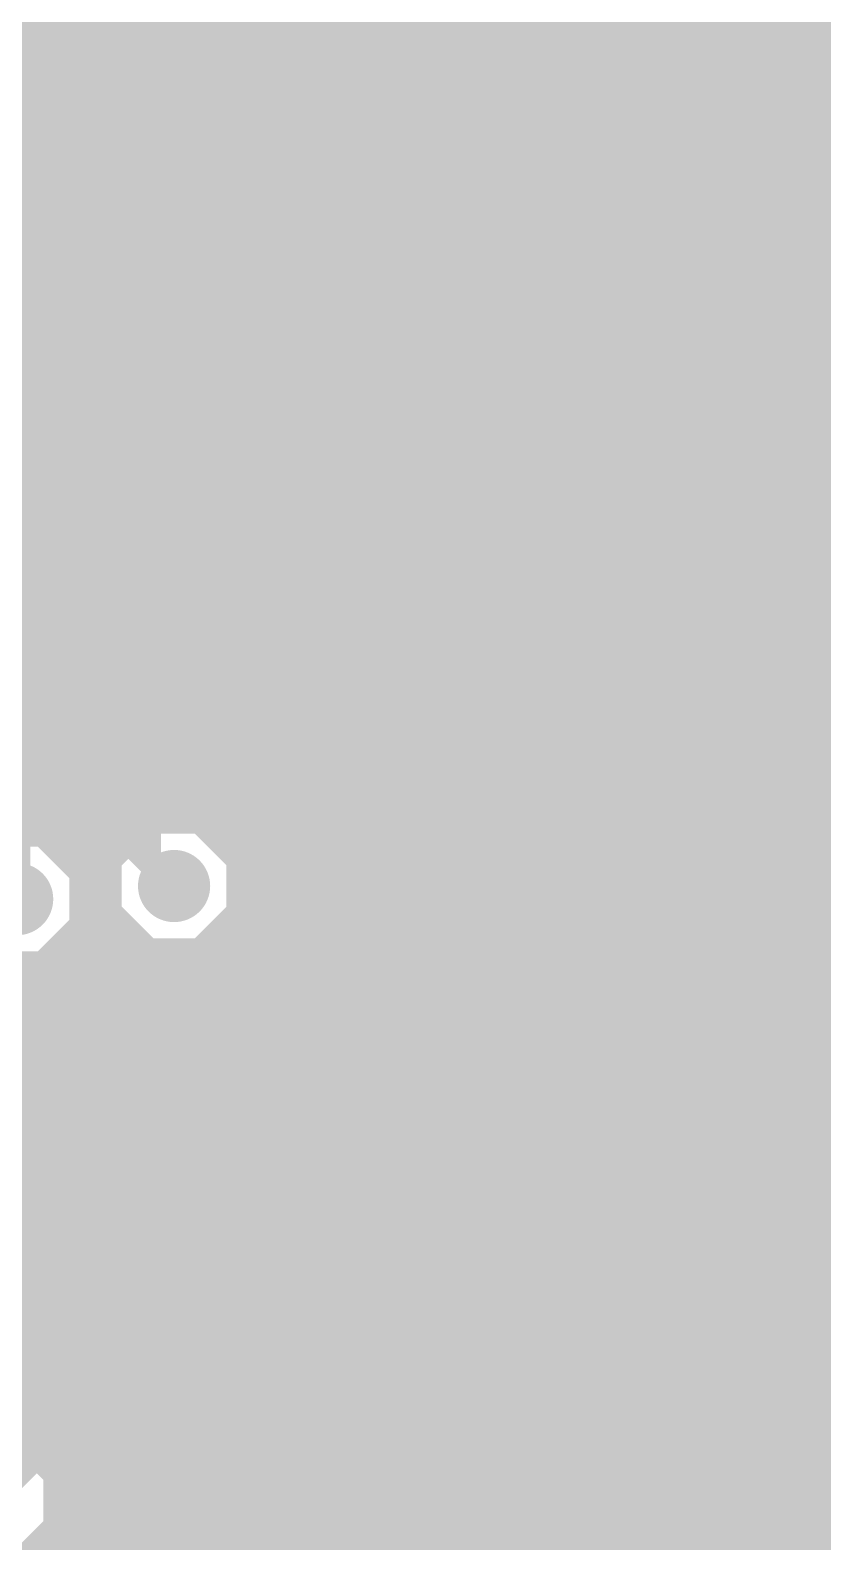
# Model space of a CAD drawing. Extents: x -5 to 208, y -5 to 206.
# Drawn here: x 96.77 to 104.47, y 150.35 to 165.03 of the extents above; entities that cross this region are included whole.
import ezdxf

# ---------------------------------------------------------------- set-up
doc = ezdxf.new("R2010")
doc.units = 0
doc.header["$MEASUREMENT"] = 0
doc.layers.get('0').update_dxf_attribs({"linetype": 'CONTINUOUS'})
for name, color, linetype in [('22-301-0_BOT', 7, 'CONTINUOUS'), ('22-301-0_DRD', 7, 'CONTINUOUS'), ('22-301-0_IN1', 1, 'CONTINUOUS'), ('22-301-0_IN2', 4, 'CONTINUOUS'), ('22-301-0_SMT', 5, 'CONTINUOUS'), ('22-301-0_SST', 10, 'CONTINUOUS'), ('22-301-0_TOP', 14, 'CONTINUOUS'), ('THRUHOLE_TAP', 11, 'CONTINUOUS')]:
    doc.layers.add(name, color=color, linetype=linetype)

# ---------------------------------------------------------------- blocks, each defined once
blk = doc.blocks.new('ROUND_66')
at = {"const_width": 0.35052}
blk.add_lwpolyline([(-0.17526, 0, 1), (0.17526, 0, 1)], format="xyb", close=True, dxfattribs=at)
blk = doc.blocks.new('RECTANGLE_4')
blk.add_solid([(0.63627, 0.51308), (0.63627, -0.51308), (-0.63627, 0.51308), (-0.63627, -0.51308)])
blk = doc.blocks.new('RECTANGLE_6')
blk.add_solid([(0.4826, 0.4064), (0.4826, -0.4064), (-0.4826, 0.4064), (-0.4826, -0.4064)])
blk = doc.blocks.new('RECTANGLE_10')
blk.add_solid([(0.9017, 0.508), (0.9017, -0.508), (-0.9017, 0.508), (-0.9017, -0.508)])
blk = doc.blocks.new('RECTANGLE_19')
blk.add_solid([(1.3716, 1.0795), (1.3716, -1.0795), (-1.3716, 1.0795), (-1.3716, -1.0795)])
blk = doc.blocks.new('RECTANGLE_47')
blk.add_solid([(0.44958, 0.65024), (0.44958, -0.65024), (-0.44958, 0.65024), (-0.44958, -0.65024)])
blk = doc.blocks.new('ROUND_74')
at = {"const_width": 0.10033}
blk.add_lwpolyline([(-0.050164, 0, 1), (0.050164, 0, 1)], format="xyb", close=True, dxfattribs=at)

msp = doc.modelspace()

# ---------------------------------------------------------------- linework, layer by layer
at = {"layer": '22-301-0_BOT', "const_width": 0.254}
for points in [[(97.282, 137.287), (97.282, 155.956), (97.409, 156.083), (97.409, 167.005), (96.901, 167.513), (96.901, 169.291), (97.536, 169.926), (97.536, 172.212), (97.155, 172.593), (97.155, 176.403)], [(98.171, 156.718), (97.917, 156.972), (97.917, 167.767), (97.663, 168.021), (97.663, 169.037), (98.298, 169.672), (98.298, 169.926)], [(96.647, 156.591), (96.647, 166.751)]]:
    msp.add_lwpolyline(points, dxfattribs=at)
at = {"layer": '22-301-0_DRD', "const_width": 0.254}
for points in [[(97.917, 157.353), (97.536, 156.972)], [(98.425, 157.353), (97.917, 157.353)], [(98.806, 156.972), (98.425, 157.353)], [(96.901, 157.226), (96.393, 157.226)], [(97.282, 156.845), (96.901, 157.226)], [(97.536, 156.972), (97.536, 156.464)], [(98.806, 156.464), (98.806, 156.972)], [(97.282, 156.337), (97.282, 156.845)], [(97.536, 156.464), (97.917, 156.083)], [(98.425, 156.083), (98.806, 156.464)], [(96.901, 155.956), (97.282, 156.337)], [(97.917, 156.083), (98.425, 156.083)], [(96.393, 155.956), (96.901, 155.956)], [(96.647, 151.384), (96.139, 151.384)], [(97.028, 151.003), (96.647, 151.384)], [(97.028, 150.495), (97.028, 151.003)], [(96.647, 150.114), (97.028, 150.495)]]:
    msp.add_lwpolyline(points, dxfattribs=at)
at = {"layer": '22-301-0_IN1', "const_width": 0.254}
for points in [[(97.2312, 166.37), (97.2312, 156.93898)], [(97.4598, 166.37), (97.4598, 137.94232)], [(97.6884, 166.37), (97.6884, 157.19552)], [(97.917, 166.37), (97.917, 157.34792)], [(98.1456, 166.37), (98.1456, 157.39618)], [(98.3742, 166.37), (98.3742, 157.3657)], [(98.6028, 166.37), (98.6028, 157.24378)], [(98.8314, 166.37), (98.8314, 156.87802)], [(99.06, 166.37), (99.06, 136.95172)], [(99.2886, 166.37), (99.2886, 136.91108)], [(99.5172, 166.37), (99.5172, 136.77392)], [(99.7458, 166.37), (99.7458, 121.412)], [(99.9744, 166.37), (99.9744, 121.412)], [(100.203, 166.37), (100.203, 121.412)], [(100.4316, 166.37), (100.4316, 121.412)], [(100.6602, 166.37), (100.6602, 121.412)], [(100.8888, 166.37), (100.8888, 121.412)], [(101.1174, 166.37), (101.1174, 121.412)], [(101.346, 166.37), (101.346, 121.412)], [(101.5746, 166.37), (101.5746, 121.412)], [(101.8032, 166.37), (101.8032, 121.412)], [(102.0318, 166.37), (102.0318, 121.412)], [(102.2604, 166.37), (102.2604, 121.412)], [(102.489, 166.37), (102.489, 121.412)], [(102.7176, 166.37), (102.7176, 121.412)], [(102.9462, 166.37), (102.9462, 121.412)], [(103.1748, 166.37), (103.1748, 121.412)], [(103.4034, 166.37), (103.4034, 121.412)], [(103.632, 166.37), (103.632, 121.412)], [(103.8606, 166.37), (103.8606, 121.412)], [(104.0892, 166.37), (104.0892, 121.412)], [(104.3178, 166.37), (104.3178, 121.412)], [(104.5464, 166.37), (104.5464, 121.412)], [(96.774, 166.08298), (96.774, 157.25902)], [(97.0026, 166.17188), (97.0026, 157.17012)], [(176.149, 165.0746), (93.71076, 165.0746)], [(107.07116, 164.846), (93.54312, 164.846)], [(106.7689, 164.6174), (80.645, 164.6174)], [(106.65714, 164.3888), (80.645, 164.3888)], [(106.63682, 164.1602), (80.645, 164.1602)], [(106.69524, 163.9316), (80.645, 163.9316)], [(106.86288, 163.703), (80.645, 163.703)], [(202.9079, 163.4744), (80.645, 163.4744)], [(202.98664, 163.2458), (80.645, 163.2458)], [(203.19238, 163.0172), (80.645, 163.0172)], [(204.47, 162.7886), (80.645, 162.7886)], [(204.47, 162.56), (80.645, 162.56)], [(204.47, 162.3314), (80.645, 162.3314)], [(204.47, 162.1028), (80.645, 162.1028)], [(204.47, 161.8742), (80.645, 161.8742)], [(204.47, 161.6456), (80.645, 161.6456)], [(204.47, 161.417), (80.645, 161.417)], [(204.47, 161.1884), (80.645, 161.1884)], [(115.30838, 160.9598), (80.645, 160.9598)], [(115.10264, 160.7312), (80.645, 160.7312)], [(115.0239, 160.5026), (80.645, 160.5026)], [(115.02898, 160.274), (80.645, 160.274)], [(115.11788, 160.0454), (80.645, 160.0454)], [(115.34902, 159.8168), (80.645, 159.8168)], [(121.15038, 159.5882), (80.645, 159.5882)], [(204.47, 159.3596), (80.645, 159.3596)], [(204.47, 159.131), (91.1733, 159.131)], [(204.47, 158.9024), (91.47556, 158.9024)], [(114.9477, 158.6738), (91.58732, 158.6738)], [(114.6302, 158.4452), (91.61018, 158.4452)], [(114.44224, 158.2166), (91.55176, 158.2166)], [(114.32286, 157.988), (91.38412, 157.988)], [(114.25174, 157.7594), (80.645, 157.7594)], [(114.2238, 157.5308), (80.645, 157.5308)], [(97.82302, 157.3022), (80.645, 157.3022)], [(114.23396, 157.3022), (98.51898, 157.3022)], [(97.59188, 157.0736), (97.12452, 157.0736)], [(114.2873, 157.0736), (98.75012, 157.0736)], [(97.50298, 156.845), (97.27692, 156.845)], [(114.38382, 156.845), (98.83902, 156.845)], [(97.4979, 156.6164), (97.32518, 156.6164)], [(98.8314, 156.55544), (98.8314, 136.91108)], [(114.53622, 156.6164), (98.84156, 156.6164)], [(97.57664, 156.3878), (97.2947, 156.3878)], [(114.7826, 156.3878), (98.76536, 156.3878)], [(97.2312, 156.24302), (97.2312, 137.96518)], [(97.6884, 156.23794), (97.6884, 137.83056)], [(97.78238, 156.1592), (97.17278, 156.1592)], [(97.917, 156.08808), (97.917, 137.5283)], [(106.96702, 156.1592), (98.55708, 156.1592)], [(98.6028, 156.19222), (98.6028, 136.77392)], [(97.0026, 156.01188), (97.0026, 151.04872)], [(98.1456, 156.03728), (98.1456, 121.412)], [(98.3742, 156.06776), (98.3742, 121.412)], [(96.774, 155.92298), (96.774, 151.31288)], [(106.73588, 155.9306), (96.80702, 155.9306)], [(106.64698, 155.702), (80.645, 155.702)], [(106.6419, 155.4734), (80.645, 155.4734)], [(106.72064, 155.2448), (80.645, 155.2448)], [(106.92638, 155.0162), (80.645, 155.0162)], [(106.8959, 154.7876), (80.645, 154.7876)], [(106.10088, 154.559), (80.645, 154.559)], [(105.93324, 154.3304), (80.645, 154.3304)], [(105.87482, 154.1018), (80.645, 154.1018)], [(105.89514, 153.8732), (80.645, 153.8732)], [(106.0069, 153.6446), (80.645, 153.6446)], [(106.30916, 153.416), (80.645, 153.416)], [(204.47, 153.1874), (80.645, 153.1874)], [(204.47, 152.9588), (80.645, 152.9588)], [(204.47, 152.7302), (80.645, 152.7302)], [(110.13694, 152.5016), (80.645, 152.5016)], [(109.98708, 152.273), (80.645, 152.273)], [(109.93628, 152.0444), (80.645, 152.0444)], [(109.96676, 151.8158), (80.645, 151.8158)], [(110.09122, 151.5872), (80.645, 151.5872)], [(110.45444, 151.3586), (96.69272, 151.3586)], [(204.47, 151.13), (96.95688, 151.13)], [(204.47, 150.9014), (97.05594, 150.9014)], [(204.47, 150.6728), (97.06864, 150.6728)], [(204.47, 150.4442), (97.00006, 150.4442)], [(97.0026, 150.44674), (97.0026, 137.90676)]]:
    msp.add_lwpolyline(points, dxfattribs=at)
for points in [[(96.647, 157.27172, 0.4142136), (95.96628, 156.591)], [(97.32772, 156.591, 0.4142136), (96.647, 157.27172)], [(98.171, 157.39872, 0.4142136), (97.49028, 156.718)], [(98.85172, 156.718, 0.4142136), (98.171, 157.39872)], [(97.49028, 156.718, 0.4142136), (98.171, 156.03728)], [(98.171, 156.03728, 0.4142136), (98.85172, 156.718)], [(95.96628, 156.591, 0.4142136), (96.647, 155.91028)], [(96.647, 155.91028, 0.4142136), (97.32772, 156.591)], [(97.07372, 150.749, 0.4142136), (96.393, 151.42972)], [(96.393, 150.06828, 0.4142136), (97.07372, 150.749)]]:
    msp.add_lwpolyline(points, format="xyb", dxfattribs=at)
at = {"layer": '22-301-0_IN2', "const_width": 0.254}
for points in [[(192.405, 165.735), (192.405, 165.862), (190.881, 167.386), (166.37, 167.386), (164.211, 165.227), (114.427, 165.227), (114.173, 164.973), (93.98, 164.973), (89.789, 160.782), (72.39, 160.782), (70.231, 158.623), (70.231, 153.797), (70.739, 153.289), (72.898, 153.289), (73.279, 153.67)], [(106.70794, 164.5158), (94.16796, 164.5158)], [(96.774, 164.5158), (96.774, 160.7312)], [(97.0026, 164.5158), (97.0026, 160.7312)], [(97.2312, 164.5158), (97.2312, 160.7312)], [(97.4598, 164.5158), (97.4598, 160.7312)], [(97.6884, 164.5158), (97.6884, 160.7312)], [(97.917, 164.5158), (97.917, 160.7312)], [(98.1456, 164.5158), (98.1456, 160.7312)], [(98.3742, 164.5158), (98.3742, 160.7312)], [(98.6028, 164.5158), (98.6028, 160.7312)], [(98.8314, 164.5158), (98.8314, 160.7312)], [(99.06, 164.5158), (99.06, 160.7312)], [(99.2886, 164.5158), (99.2886, 160.7312)], [(99.5172, 164.5158), (99.5172, 160.7312)], [(99.7458, 164.5158), (99.7458, 160.7312)], [(99.9744, 164.5158), (99.9744, 160.7312)], [(100.203, 164.5158), (100.203, 160.7312)], [(100.4316, 164.5158), (100.4316, 160.7312)], [(100.6602, 164.5158), (100.6602, 160.7312)], [(100.8888, 164.5158), (100.8888, 160.7312)], [(101.1174, 164.5158), (101.1174, 160.7312)], [(101.346, 164.5158), (101.346, 160.7312)], [(101.5746, 164.5158), (101.5746, 160.7312)], [(101.8032, 164.5158), (101.8032, 160.7312)], [(102.0318, 164.5158), (102.0318, 160.7312)], [(102.2604, 164.5158), (102.2604, 160.7312)], [(102.489, 164.5158), (102.489, 160.7312)], [(102.7176, 164.5158), (102.7176, 160.7312)], [(102.9462, 164.5158), (102.9462, 160.7312)], [(103.1748, 164.5158), (103.1748, 160.7312)], [(103.4034, 164.5158), (103.4034, 160.7312)], [(103.632, 164.5158), (103.632, 160.7312)], [(103.8606, 164.5158), (103.8606, 160.7312)], [(104.0892, 164.5158), (104.0892, 160.7312)], [(104.3178, 164.5158), (104.3178, 160.7312)], [(104.5464, 164.5158), (104.5464, 160.7312)], [(106.67492, 164.4396), (94.09176, 164.4396)], [(106.63428, 164.211), (93.86316, 164.211)], [(106.67492, 163.9824), (93.63456, 163.9824)], [(106.81208, 163.7538), (93.40596, 163.7538)], [(202.90282, 163.5252), (93.17736, 163.5252)], [(202.96124, 163.2966), (92.94876, 163.2966)], [(203.12888, 163.068), (92.72016, 163.068)], [(204.47, 162.8394), (92.49156, 162.8394)], [(204.47, 162.6108), (92.26296, 162.6108)], [(204.47, 162.3822), (92.03436, 162.3822)], [(204.47, 162.1536), (91.80576, 162.1536)], [(204.47, 161.925), (91.57716, 161.925)], [(204.47, 161.6964), (91.34856, 161.6964)], [(204.47, 161.4678), (91.11996, 161.4678)], [(204.47, 161.2392), (90.97264, 161.2392)], [(115.39474, 161.0106), (90.75928, 161.0106)], [(115.13312, 160.782), (90.43416, 160.782)], [(115.10264, 160.7312), (90.38336, 160.7312)], [(71.882, 157.861), (72.009, 157.861), (74.422, 160.274), (115.57, 160.274), (115.697, 160.401)], [(121.539, 160.147), (121.031, 159.639), (74.676, 159.639), (71.755, 156.718), (71.755, 154.559)], [(76.2, 155.956), (95.758, 155.956), (95.885, 155.829), (98.298, 155.829), (101.346, 158.877), (116.84, 158.877), (118.618, 157.099), (118.618, 156.083)], [(101.53396, 158.4198), (98.89236, 155.7782)], [(114.6048, 158.4198), (101.53396, 158.4198)], [(101.5746, 158.4198), (101.5746, 155.7782)], [(101.8032, 158.4198), (101.8032, 155.7782)], [(102.0318, 158.4198), (102.0318, 155.7782)], [(102.2604, 158.4198), (102.2604, 155.7782)], [(102.489, 158.4198), (102.489, 155.7782)], [(102.7176, 158.4198), (102.7176, 155.7782)], [(102.9462, 158.4198), (102.9462, 155.7782)], [(103.1748, 158.4198), (103.1748, 155.7782)], [(103.4034, 158.4198), (103.4034, 155.7782)], [(103.632, 158.4198), (103.632, 155.7782)], [(103.8606, 158.4198), (103.8606, 155.7782)], [(104.0892, 158.4198), (104.0892, 155.7782)], [(104.3178, 158.4198), (104.3178, 155.7782)], [(104.5464, 158.4198), (104.5464, 155.7782)], [(101.346, 158.2293), (101.346, 155.7782)], [(114.4778, 158.2674), (101.38156, 158.2674)], [(74.803, 155.956), (74.803, 157.607), (75.311, 158.115), (78.994, 158.115), (79.756, 157.353), (97.536, 157.353), (98.171, 156.718)], [(101.1174, 158.0007), (101.1174, 155.7782)], [(114.34572, 158.0388), (101.15296, 158.0388)], [(100.8888, 157.7721), (100.8888, 155.7782)], [(114.26444, 157.8102), (100.92436, 157.8102)], [(114.22634, 157.5816), (100.69576, 157.5816)], [(100.6602, 157.5435), (100.6602, 155.7782)], [(78.74, 157.353), (78.74, 157.099), (79.248, 156.591), (96.647, 156.591)], [(100.4316, 157.3149), (100.4316, 155.7782)], [(114.22888, 157.353), (100.46716, 157.353)], [(114.27206, 157.1244), (100.23856, 157.1244)], [(100.203, 157.0863), (100.203, 155.7782)], [(99.9744, 156.8577), (99.9744, 155.7782)], [(114.35588, 156.8958), (100.00996, 156.8958)], [(99.7458, 156.6291), (99.7458, 155.7782)], [(114.49558, 156.6672), (99.78136, 156.6672)], [(99.5172, 156.4005), (99.5172, 155.7782)], [(114.71656, 156.4386), (99.55276, 156.4386)], [(99.2886, 156.1719), (99.2886, 155.7782)], [(107.07116, 156.21), (99.32416, 156.21)], [(99.06, 155.9433), (99.06, 155.7782)], [(106.7689, 155.9814), (99.09556, 155.9814)], [(106.66476, 155.7782), (98.89236, 155.7782)], [(79.502, 155.194), (79.629, 155.321), (107.061, 155.321), (107.315, 155.575)], [(96.393, 150.749), (97.917, 152.273), (109.855, 152.273), (112.522, 154.94), (115.57, 154.94)], [(70.993, 154.051), (71.247, 153.797), (72.39, 153.797), (73.025, 154.432), (73.66, 154.432), (74.295, 153.797), (79.121, 153.797), (80.137, 154.813), (107.442, 154.813), (107.569, 154.686)], [(106.553, 154.051), (80.137, 154.051), (78.359, 152.273), (68.961, 152.273)], [(106.05008, 153.5938), (80.645, 153.5938)], [(96.774, 153.5938), (96.774, 151.77516)], [(97.0026, 153.5938), (97.0026, 152.00376)], [(97.2312, 153.5938), (97.2312, 152.23236)], [(97.4598, 153.5938), (97.4598, 152.46096)], [(97.6884, 153.5938), (97.6884, 152.66924)], [(97.917, 153.5938), (97.917, 152.7302)], [(98.1456, 153.5938), (98.1456, 152.7302)], [(98.3742, 153.5938), (98.3742, 152.7302)], [(98.6028, 153.5938), (98.6028, 152.7302)], [(98.8314, 153.5938), (98.8314, 152.7302)], [(99.06, 153.5938), (99.06, 152.7302)], [(99.2886, 153.5938), (99.2886, 152.7302)], [(99.5172, 153.5938), (99.5172, 152.7302)], [(99.7458, 153.5938), (99.7458, 152.7302)], [(99.9744, 153.5938), (99.9744, 152.7302)], [(100.203, 153.5938), (100.203, 152.7302)], [(100.4316, 153.5938), (100.4316, 152.7302)], [(100.6602, 153.5938), (100.6602, 152.7302)], [(100.8888, 153.5938), (100.8888, 152.7302)], [(101.1174, 153.5938), (101.1174, 152.7302)], [(101.346, 153.5938), (101.346, 152.7302)], [(101.5746, 153.5938), (101.5746, 152.7302)], [(101.8032, 153.5938), (101.8032, 152.7302)], [(102.0318, 153.5938), (102.0318, 152.7302)], [(102.2604, 153.5938), (102.2604, 152.7302)], [(102.489, 153.5938), (102.489, 152.7302)], [(102.7176, 153.5938), (102.7176, 152.7302)], [(102.9462, 153.5938), (102.9462, 152.7302)], [(103.1748, 153.5938), (103.1748, 152.7302)], [(103.4034, 153.5938), (103.4034, 152.7302)], [(103.632, 153.5938), (103.632, 152.7302)], [(103.8606, 153.5938), (103.8606, 152.7302)], [(104.0892, 153.5938), (104.0892, 152.7302)], [(104.3178, 153.5938), (104.3178, 152.7302)], [(104.5464, 153.5938), (104.5464, 152.7302)], [(106.20502, 153.4668), (80.645, 153.4668)], [(110.1725, 153.2382), (80.645, 153.2382)], [(109.9439, 153.0096), (80.645, 153.0096)], [(109.7153, 152.781), (80.645, 152.781)], [(109.6645, 152.7302), (97.917, 152.7302)], [(97.59442, 152.59558), (96.42602, 151.42718)], [(97.5487, 152.5524), (80.645, 152.5524)], [(97.3201, 152.3238), (80.645, 152.3238)], [(110.617, 152.019), (110.363, 151.765), (98.679, 151.765), (96.901, 149.987), (92.837, 149.987), (92.583, 150.241), (66.675, 150.241)], [(97.0915, 152.0952), (80.645, 152.0952)], [(96.8629, 151.8666), (80.645, 151.8666)], [(98.86696, 151.3078), (98.19894, 150.63724)], [(98.8314, 151.2697), (98.8314, 150.6982)], [(110.363, 151.3078), (98.86696, 151.3078)], [(99.06, 151.3078), (99.06, 150.6982)], [(99.2886, 151.3078), (99.2886, 150.6982)], [(99.5172, 151.3078), (99.5172, 150.6982)], [(99.7458, 151.3078), (99.7458, 150.6982)], [(99.9744, 151.3078), (99.9744, 150.6982)], [(100.203, 151.3078), (100.203, 150.6982)], [(100.4316, 151.3078), (100.4316, 150.6982)], [(100.6602, 151.3078), (100.6602, 150.6982)], [(100.8888, 151.3078), (100.8888, 150.6982)], [(101.1174, 151.3078), (101.1174, 150.6982)], [(101.346, 151.3078), (101.346, 150.6982)], [(101.5746, 151.3078), (101.5746, 150.6982)], [(101.8032, 151.3078), (101.8032, 150.6982)], [(102.0318, 151.3078), (102.0318, 150.6982)], [(102.2604, 151.3078), (102.2604, 150.6982)], [(102.489, 151.3078), (102.489, 150.6982)], [(102.7176, 151.3078), (102.7176, 150.6982)], [(102.9462, 151.3078), (102.9462, 150.6982)], [(103.1748, 151.3078), (103.1748, 150.6982)], [(103.4034, 151.3078), (103.4034, 150.6982)], [(103.632, 151.3078), (103.632, 150.6982)], [(103.8606, 151.3078), (103.8606, 150.6982)], [(104.0892, 151.3078), (104.0892, 150.6982)], [(104.3178, 151.3078), (104.3178, 150.6982)], [(104.5464, 151.3078), (104.5464, 150.6982)], [(204.47, 151.1808), (98.73996, 151.1808)], [(204.47, 150.9522), (98.51136, 150.9522)], [(98.6028, 151.0411), (98.6028, 150.6982)], [(98.3742, 150.8125), (98.3742, 150.69566)], [(204.47, 150.7236), (98.28276, 150.7236)], [(117.729, 150.6982), (98.425, 150.6982)], [(118.237, 149.733), (117.729, 150.241), (98.425, 150.241), (96.901, 148.717), (91.313, 148.717), (91.059, 148.971), (64.897, 148.971), (64.643, 148.717)]]:
    msp.add_lwpolyline(points, dxfattribs=at)
for points in [[(97.917, 152.7302, 0.1989132), (97.59371, 152.59629)], [(97.917, 152.7302, 0.1989132), (97.59371, 152.59629)], [(98.425, 150.6982, 0.1303451), (98.19844, 150.63812)]]:
    msp.add_lwpolyline(points, format="xyb", dxfattribs=at)
at = {"layer": '22-301-0_SST'}
for points, const_width in [([(97.5614, 162.179), (97.5614, 165.989), (100.584, 165.989), (100.584, 161.6456), (98.0948, 161.6456), (97.5614, 162.179)], 0.20066), ([(102.0064, 162.179), (102.0064, 165.989), (105.029, 165.989), (105.029, 161.6456), (102.5398, 161.6456), (102.0064, 162.179)], 0.20066), ([(97.72904, 160.54832), (97.38868, 160.54832)], 0.1524), ([(97.48012, 160.65246), (97.48012, 160.32734)], 0.1524), ([(97.61728, 160.66008), (97.61728, 160.31972)], 0.1524), ([(102.17404, 160.54832), (101.83368, 160.54832)], 0.1524), ([(101.92512, 160.65246), (101.92512, 160.32734)], 0.1524), ([(102.06228, 160.66008), (102.06228, 160.31972)], 0.1524), ([(97.72142, 160.41116), (97.3963, 160.41116)], 0.1524), ([(102.16642, 160.41116), (101.8413, 160.41116)], 0.1524), ([(96.96196, 158.9278), (96.96196, 159.9438), (96.84512, 159.77362)], 0.1524), ([(97.68332, 158.9278), (97.68332, 159.9438), (97.56394, 159.77362)], 0.1524), ([(100.33762, 158.93288), (100.33762, 159.94888), (100.21824, 159.7787)], 0.1524), ([(103.69042, 159.97428), (103.69042, 159.61868), (103.85806, 159.4993), (104.02824, 159.4993), (104.19842, 159.61868), (104.19842, 159.97428), (103.18242, 159.97428)], 0.1524), ([(98.22434, 159.4358), (98.57994, 159.4358), (98.63836, 159.26562), (98.63836, 159.09544), (98.57994, 158.9278), (98.22434, 158.9278), (98.16592, 159.09544), (98.16592, 159.26562), (98.40214, 159.9438)], 0.1524), ([(99.26066, 159.44088), (99.61626, 159.44088), (99.73564, 159.61106), (99.73564, 159.7787), (99.61626, 159.94888), (99.26066, 159.94888), (99.26066, 158.93288)], 0.1524), ([(100.87864, 159.44088), (101.23424, 159.44088), (101.29266, 159.2707), (101.29266, 159.10306), (101.23424, 158.93288), (100.87864, 158.93288), (100.82022, 159.10306), (100.82022, 159.2707), (101.05644, 159.94888)], 0.1524), ([(102.13086, 159.2707), (101.65842, 159.2707), (101.89464, 159.94888), (102.01402, 159.94888), (102.01402, 158.93288)], 0.1524), ([(103.69042, 159.6771), (103.18242, 159.4993)], 0.1524), ([(99.55784, 159.44088), (99.73564, 158.93288)], 0.1524), ([(103.69042, 159.07766), (103.69042, 158.72206), (103.52024, 158.6611), (103.35006, 158.6611), (103.18242, 158.72206), (103.18242, 159.07766), (103.35006, 159.13608), (103.52024, 159.13608), (104.19842, 158.89986)], 0.1524), ([(97.08134, 158.9278), (96.84512, 158.9278)], 0.1524), ([(97.80016, 158.9278), (97.56394, 158.9278)], 0.1524), ([(101.1555, 156.0195), (101.1555, 158.9405), (99.5172, 158.9405), (99.5172, 156.0195), (101.1555, 156.0195)], 0.1524), ([(100.45446, 158.93288), (100.21824, 158.93288)], 0.1524), ([(103.0605, 156.0195), (103.0605, 158.9405), (101.4222, 158.9405), (101.4222, 156.0195), (103.0605, 156.0195)], 0.1524), ([(99.187, 153.543), (96.393, 153.543), (96.393, 158.877), (99.187, 158.877), (99.187, 153.543)], 0.1524), ([(103.18242, 157.8229), (103.18242, 158.29788), (103.85806, 157.8229), (104.02824, 157.8229), (104.19842, 157.88386), (104.19842, 158.23946), (104.02824, 158.29788)], 0.1524), ([(104.24668, 149.67458), (103.34752, 149.67458), (103.34752, 157.66542), (104.24668, 157.66542)], 0.20066), ([(101.78796, 154.69362), (101.78796, 154.33802), (102.12578, 154.22118), (102.46614, 154.22118), (102.80396, 154.33802), (102.80396, 154.69362)], 0.1524), ([(101.78796, 154.6352), (102.80396, 154.6352)], 0.1524), ([(101.78796, 153.4414), (101.78796, 153.85542), (102.80396, 153.85542)], 0.1524), ([(96.42348, 152.98928), (96.71812, 152.98928), (96.76892, 152.84958), (96.76892, 152.70734), (96.71812, 152.5651), (96.42348, 152.5651), (96.37268, 152.70734), (96.37268, 152.84958), (96.5708, 153.41346)], 0.1524), ([(102.29596, 152.66162), (102.46614, 152.6032), (102.63378, 152.6032), (102.80396, 152.66162), (102.80396, 153.01722), (102.63378, 153.07818), (102.46614, 153.07818), (102.29596, 153.01722), (102.29596, 152.66162), (102.12578, 152.6032), (101.95814, 152.6032), (101.78796, 152.66162), (101.78796, 153.01722), (101.95814, 153.07818), (102.12578, 153.07818), (102.29596, 153.01722)], 0.1524), ([(101.05644, 147.03044), (101.05898, 151.384), (101.05898, 153.0223), (97.06102, 153.0223), (97.0534, 145.8976), (97.5106, 145.4404), (100.711, 145.4404), (101.0666, 145.8722), (101.05644, 147.03044)], 0.1524), ([(102.87, 148.717), (101.6, 148.717), (101.346, 148.971), (101.346, 152.273), (103.124, 152.273), (103.124, 148.971), (102.87, 148.717)], 0.1524)]:
    msp.add_lwpolyline(points, dxfattribs=dict(at, const_width=const_width))
at = {"layer": '22-301-0_SST', "const_width": 0.1524}
for points in [[(97.55886, 160.67024, 0.4142136), (97.37852, 160.4899)], [(97.7392, 160.4899, 0.4142136), (97.55886, 160.67024)], [(102.00386, 160.67024, 0.4142136), (101.82352, 160.4899)], [(102.1842, 160.4899, 0.4142136), (102.00386, 160.67024)], [(97.37852, 160.4899, 0.4142136), (97.55886, 160.30956)], [(97.55886, 160.30956, 0.4142136), (97.7392, 160.4899)], [(101.82352, 160.4899, 0.4142136), (102.00386, 160.30956)], [(102.00386, 160.30956, 0.4142136), (102.1842, 160.4899)]]:
    msp.add_lwpolyline(points, format="xyb", dxfattribs=at)
at = {"layer": '22-301-0_TOP', "const_width": 0.635}
for points in [[(102.87, 160.6804), (102.87, 162.306), (102.743, 162.433), (94.742, 162.433), (93.98, 161.671), (93.98, 160.6804)], [(102.87, 160.6804), (102.87, 162.306), (102.743, 162.433), (120.65, 162.433), (120.65, 159.766), (121.285, 159.131), (121.285, 157.5562)], [(98.425, 160.6804), (95.25, 160.6804)], [(97.79, 157.8864), (97.79, 157.988), (99.695, 159.893), (99.695, 160.6804)], [(102.87, 160.6804), (102.87, 158.1912), (102.235, 158.1912)], [(107.95, 160.6804), (104.14, 160.6804)], [(102.235, 158.1912), (100.33, 158.1912)], [(106.045, 157.37078), (105.22458, 158.1912), (102.87, 158.1912), (102.235, 158.1912)], [(97.79, 157.8864), (94.615, 157.8864)], [(95.25, 151.511), (97.028, 153.289), (99.695, 153.289), (100.33, 153.924), (100.33, 156.7688)], [(102.235, 156.7688), (102.235, 151.511)], [(97.79, 154.5336), (94.615, 154.5336)], [(102.235, 149.479), (102.362, 149.479), (103.759, 150.876), (103.759, 151.765), (105.156, 153.162), (117.475, 153.162), (118.618, 154.305), (118.618, 154.4066), (118.745, 154.5336)], [(99.06, 151.4348), (99.06, 149.479)], [(99.06, 149.479), (99.06, 151.4348)]]:
    msp.add_lwpolyline(points, dxfattribs=at)

# ---------------------------------------------------------------- block references
at = {"layer": '22-301-0_BOT'}
for p in [(98.171, 156.718), (96.647, 156.591)]:
    msp.add_blockref('ROUND_66', p, dxfattribs=at)
at = {"layer": '22-301-0_IN1'}
for p in [(98.171, 156.718), (96.647, 156.591)]:
    msp.add_blockref('ROUND_66', p, dxfattribs=at)
at = {"layer": '22-301-0_IN2'}
for p in [(98.171, 156.718), (96.647, 156.591)]:
    msp.add_blockref('ROUND_66', p, dxfattribs=at)
at = {"layer": '22-301-0_SMT'}
for name, p in [('RECTANGLE_47', (98.425, 160.6804)), ('RECTANGLE_47', (99.695, 160.6804)), ('RECTANGLE_47', (102.87, 160.6804)), ('RECTANGLE_47', (104.14, 160.6804)), ('RECTANGLE_6', (100.33, 158.1912)), ('RECTANGLE_6', (102.235, 158.1912)), ('RECTANGLE_10', (97.79, 157.8864)), ('RECTANGLE_6', (100.33, 156.7688)), ('RECTANGLE_6', (102.235, 156.7688)), ('RECTANGLE_10', (97.79, 154.5336)), ('RECTANGLE_19', (99.06, 151.4348)), ('RECTANGLE_4', (102.235, 151.511))]:
    msp.add_blockref(name, p, dxfattribs=at)
at = {"layer": '22-301-0_TOP'}
for name, p in [('RECTANGLE_47', (98.425, 160.6804)), ('RECTANGLE_47', (99.695, 160.6804)), ('RECTANGLE_47', (102.87, 160.6804)), ('RECTANGLE_47', (104.14, 160.6804)), ('RECTANGLE_6', (100.33, 158.1912)), ('RECTANGLE_6', (102.235, 158.1912)), ('RECTANGLE_10', (97.79, 157.8864)), ('RECTANGLE_6', (100.33, 156.7688)), ('RECTANGLE_6', (102.235, 156.7688)), ('ROUND_66', (98.171, 156.718)), ('ROUND_66', (96.647, 156.591)), ('RECTANGLE_10', (97.79, 154.5336)), ('RECTANGLE_19', (99.06, 151.4348)), ('RECTANGLE_4', (102.235, 151.511))]:
    msp.add_blockref(name, p, dxfattribs=at)
at = {"layer": 'THRUHOLE_TAP'}
msp.add_blockref('ROUND_74', (98.171, 156.718), dxfattribs=at)

doc.saveas('drawing.dxf')
